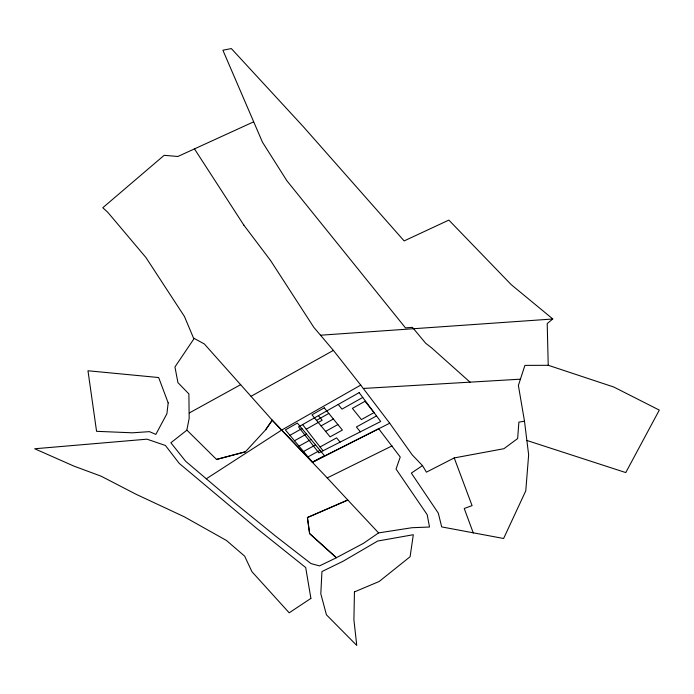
<?xml version="1.0" encoding="UTF-8"?>
<svg xmlns="http://www.w3.org/2000/svg" width="694" height="694" viewBox="0 0 694 694"><rect width="100%" height="100%" fill="white"/><g stroke="black" fill="none" stroke-linecap="round" stroke-linejoin="round"><path stroke-width="1.04" d="M327.282 477.958L272.23 420.174L204.348 343.964L194.181 338.42L174.949 366.97L177.942 382.646L188.898 393.94L189.167 418.395L186.851 430.08L216.563 459.463L245.338 451.863L265.759 429.673L272.239 420.26L312.534 462.256M265.715 429.621L272.23 420.174M524.499 421.232L518.886 422.108L517.646 438.556L503.905 448.706L454.223 457.927L426.42 472.163L422.507 465.613L411.342 473.091L438.304 513.152L441.696 526.911L503.618 538.492L525.774 490.858L528.646 454.83L524.499 421.232L518.383 385.456L524.907 365.382L548.225 365.313L547.21 323.569L552.78 318.945L511.226 284.653L448.853 220.093L404.142 240.922L303.07 126.395L231.336 48.571L222.887 50.228L262.471 142.209L286.926 180.804L405.478 327.889L412.418 327.342L425.682 343.252L431.442 347.711L470.072 382.177M186.903 430.141L170.871 442.781L185.654 461.258L234.876 503.063L275.553 536.08L310.973 563.58L319.518 565.896L336.408 557.768L309.645 533.617L307.39 517.524L347.789 500.001L378.594 532.905L412.019 527.718L429.508 527.024L427.2 514.696L396.048 469.04L400.238 457.034L378.69 428.745L312.491 462.204L285.373 429.89L297.37 423.08L324.48 455.672L312.491 462.204L389.698 423.219L412.314 454.995L422.507 465.613M378.594 532.905L363.396 543.367L336.364 557.716L309.602 533.573L307.433 517.577L347.833 500.053L327.238 477.906L392.075 445.886M206.3 478.791L281.617 430.098L360.724 385.092L389.698 423.219M289.945 435.338L301.942 428.571M316.516 420.364L328.817 413.433M306.219 429.213L322.172 420.252L318.399 415.663M362.754 397.454L341.986 409.122L338.221 404.463M294.49 440.759L306.488 434.045M321.062 425.89L333.363 419.002M251.115 396.257L333.38 350.409L360.767 385.144M299.019 446.155L311.016 439.484M325.59 431.382L337.883 424.555M303.53 451.525L315.527 444.906M189.393 412.913L240.723 384.632M320.064 446.962L336.616 437.862L340.103 442.104M376.53 415.906L356.421 426.966L360.36 431.833M308.023 456.878L320.012 450.302M253.483 121.91L177.872 156.48L164.148 155.317L102.79 207.74L107.787 212.303L145.948 257.535L184.457 316.499L193.496 338.004L194.181 338.42M216.519 459.411L245.294 451.803M320.498 335.219L552.702 319.006M363.283 388.458L520.491 379.176M526.954 440.49L625.771 472.579L659.3 410.093L613.774 387.026L548.182 365.252M333.432 350.461L313.818 327.342L270.495 260.415M302.601 424.581L323.04 450.77M243.794 225.064L270.539 260.484M194.467 148.88L243.846 225.134M454.223 457.927L472.076 505.631L464.234 508.476L473.299 533.018M354.443 591.904L353.914 619.898L356.759 645.429L326.432 614.806L320.81 593.795L321.938 571.552L343.114 561.229L377.666 541.042L413.312 534.718L410.102 556.735L379.167 581.494L354.443 591.904M168.182 402.893L166.907 413.719L155.846 434.401L149.436 431.642L132.467 432.804L96.57 431.321L87.973 370.761L158.657 377.536L168.182 402.893M310.895 598.401L289.19 612.811L251.974 571.735L244.652 556.146L226.452 540.47L184.266 516.787L135.885 494.18L101.133 476.197L73.928 466.116L34.7 448.766L146.989 439.172L165.441 445.487L179.173 463.332L256.312 528.056L305.698 567.536L310.895 598.401M324.254 407.838L311.953 414.812L330.101 436.856L342.394 430.072L324.254 407.838M359.154 392.639L298.524 426.888L318.867 452.887L380.702 421.501L359.154 392.639M365.035 401.279L352.387 408.358L361.401 419.575L374.049 412.592L365.035 401.279"/></g></svg>
